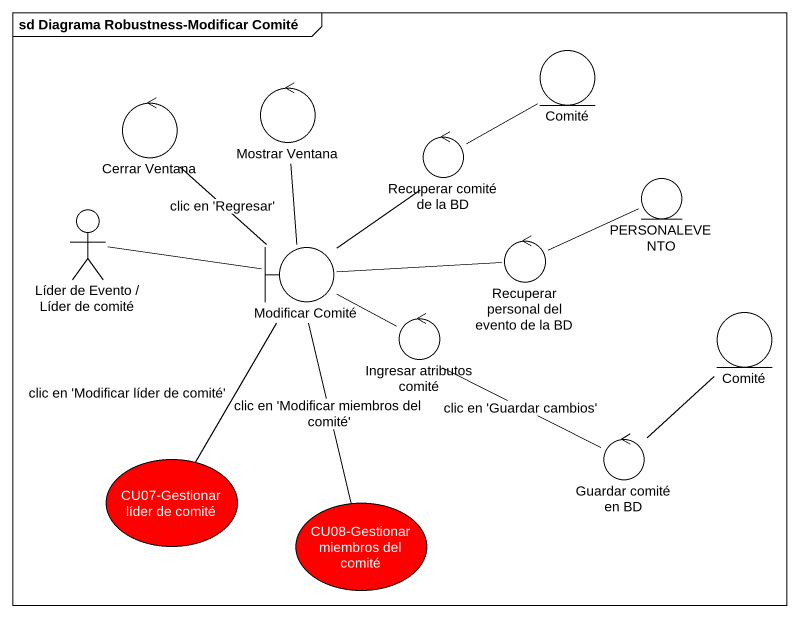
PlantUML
@startuml
mainframe sd Diagrama Robustness-Modificar Comité
entity Comité
control "Cerrar Ventana" as Cerrar_Ventana
control "Mostrar Ventana" as Mostrar_Ventana
control "Recuperar comité de la BD" as Recuperar_comité_de_la_BD
actor "Líder de Evento / Líder de comité" as Líder_de_Evento_Líder_de
entity PERSONALEVENTO
boundary "Modificar Comité" as Modificar_Comité
control "Recuperar personal del evento de la BD" as Recuperar_personal_del
control "Ingresar atributos comité" as Ingresar_atributos_comité
entity "Comité" as Comité_2
control "Guardar comité en BD" as Guardar_comité_en_BD
usecase "CU07-Gestionar líder de comité" as CU07_Gestionar_líder_de #FF0000
usecase "CU08-Gestionar miembros del comité" as CU08_Gestionar_miembros_del #FF0000
Mostrar_Ventana -- Modificar_Comité
Recuperar_comité_de_la_BD -up- Comité
Recuperar_comité_de_la_BD -- Modificar_Comité
Líder_de_Evento_Líder_de -right- Modificar_Comité
Modificar_Comité -up- Cerrar_Ventana : clic en 'Regresar'
Modificar_Comité -- Ingresar_atributos_comité
Modificar_Comité -- CU07_Gestionar_líder_de : clic en 'Modificar líder de comité'
Modificar_Comité -- CU08_Gestionar_miembros_del : clic en 'Modificar miembros del comité'
Recuperar_personal_del -right- PERSONALEVENTO
Recuperar_personal_del -left- Modificar_Comité
Ingresar_atributos_comité -right- Guardar_comité_en_BD : clic en 'Guardar cambios'
Guardar_comité_en_BD -up- Comité_2
@enduml
